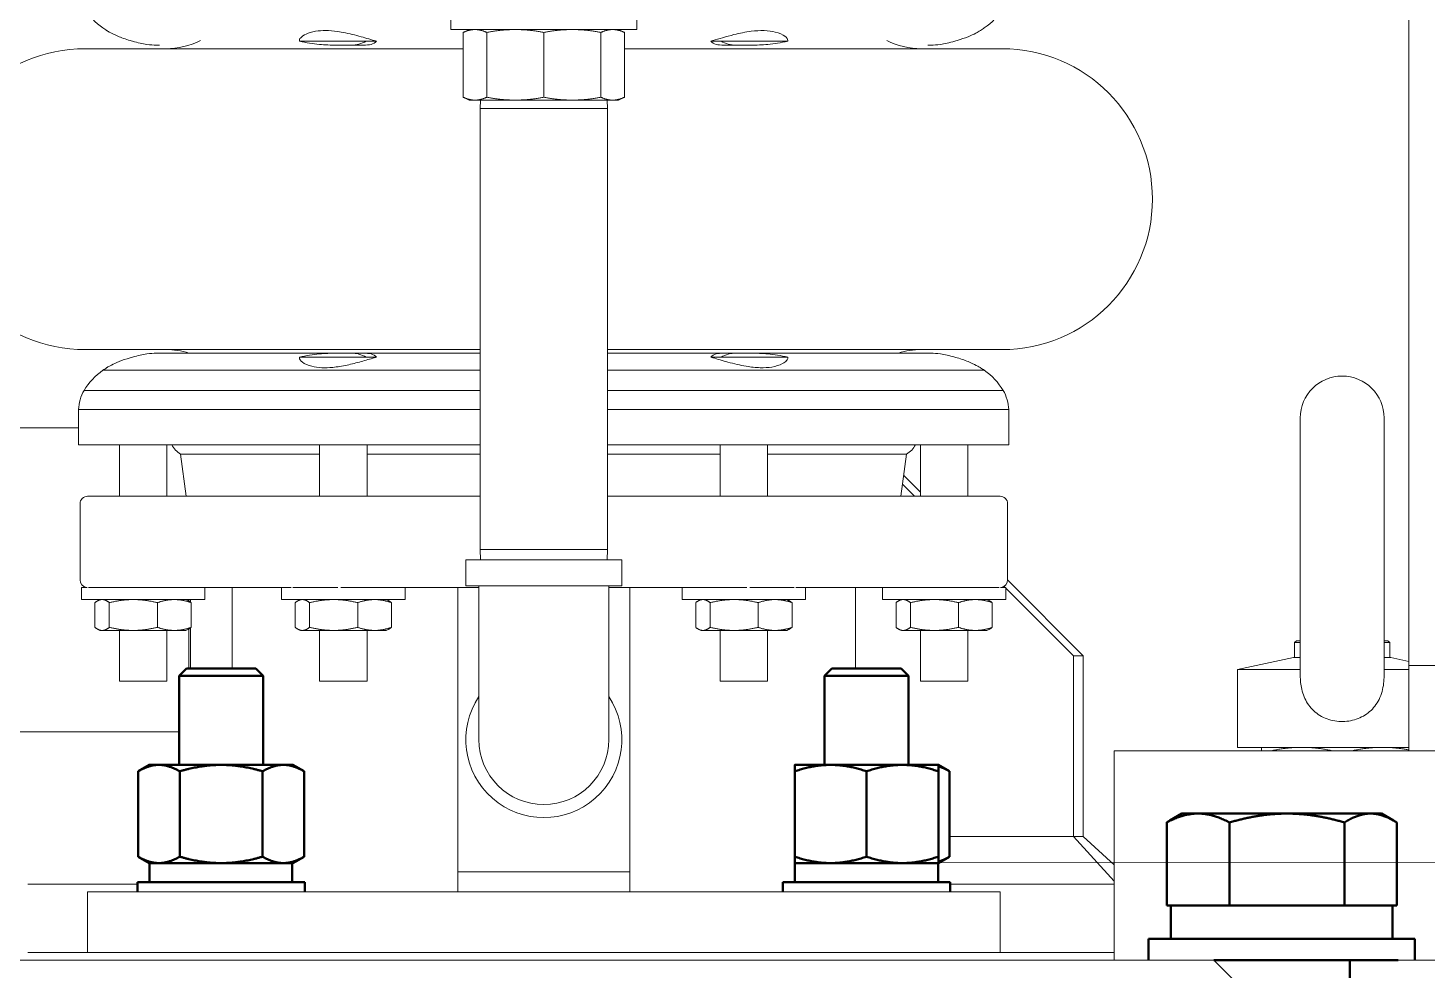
# Model space of a CAD drawing. Header units: inches. Extents: x 15 to 402, y 6 to 261.
# Drawn here: x 76.15 to 85.35, y 121.95 to 128.14 of the extents above; entities that cross this region are included whole.
import ezdxf

# ---------------------------------------------------------------- set-up
doc = ezdxf.new("R2010")
doc.units = ezdxf.units.IN
doc.header["$LTSCALE"] = 12
doc.header["$MEASUREMENT"] = 0
doc.layers.add('Visible (ANSI)', color=7, linetype='Continuous', lineweight=50)

msp = doc.modelspace()

# ---------------------------------------------------------------- linework, layer by layer
at = {"layer": 'Visible (ANSI)', "linetype": 'Continuous', "lineweight": 18}
for p, q in [((85.226322, 123.951622), (85.226322, 128.561622)), ((78.926322, 128.132232), (78.926322, 128.338454)), ((80.151322, 128.132232), (80.151322, 128.338454)), ((80.151322, 128.132232), (78.926322, 128.132232)), ((79.048822, 128.132232), (79.008449, 128.113406)), ((79.008449, 127.687058), (79.008449, 128.113406)), ((79.163792, 127.687058), (79.163792, 128.113406)), ((79.538822, 127.687058), (79.538822, 128.113406)), ((79.913851, 127.687058), (79.913851, 128.113406)), ((80.028822, 128.132232), (80.069194, 128.113406)), ((80.069194, 127.687058), (80.069194, 128.113406)), ((79.008449, 128.006195), (76.522701, 128.006195)), ((77.93248, 128.055916), (78.370645, 128.055916)), ((78.370645, 128.055916), (78.438397, 128.055916)), ((82.552125, 128.006195), (80.069194, 128.006195)), ((80.636429, 128.055916), (80.704181, 128.055916)), ((80.704181, 128.055916), (81.142347, 128.055916)), ((79.048822, 127.668232), (79.008449, 127.687058)), ((79.048822, 127.668232), (79.086121, 127.668232)), ((79.086121, 127.668232), (79.351307, 127.668232)), ((79.121861, 127.668232), (79.12017, 127.614122)), ((79.12017, 127.614122), (79.957473, 127.614122)), ((79.12017, 127.614122), (79.12017, 124.713335)), ((79.351307, 127.668232), (79.726336, 127.668232)), ((79.726336, 127.668232), (79.991523, 127.668232)), ((79.955782, 127.668232), (79.957473, 127.614122)), ((79.957473, 127.614122), (79.957473, 124.713335)), ((79.991523, 127.668232), (80.028822, 127.668232)), ((80.028822, 127.668232), (80.069194, 127.687058)), ((79.12017, 126.028169), (76.522701, 126.028169)), ((79.12017, 126.005189), (77.010805, 126.005189)), ((77.93248, 125.978449), (78.370645, 125.978449)), ((78.370645, 125.978449), (78.438397, 125.978449)), ((82.552125, 126.028169), (79.957473, 126.028169)), ((82.064022, 126.005189), (79.957473, 126.005189)), ((80.636429, 125.978449), (80.704181, 125.978449)), ((80.704181, 125.978449), (81.142347, 125.978449)), ((79.12017, 125.89184), (76.639432, 125.89184)), ((82.435394, 125.89184), (79.957473, 125.89184)), ((79.12017, 125.759762), (76.515169, 125.759762)), ((82.559658, 125.759762), (79.957473, 125.759762)), ((79.12017, 125.633387), (76.478505, 125.633387)), ((76.478505, 125.402689), (76.478505, 125.633387)), ((82.596322, 125.633387), (79.957473, 125.633387)), ((82.596322, 125.402689), (82.596322, 125.633387)), ((74.564412, 125.514122), (76.478505, 125.514122)), ((84.513231, 125.578476), (84.513231, 123.884765)), ((85.064412, 123.884765), (85.064412, 125.578476)), ((79.12017, 125.402689), (76.478505, 125.402689)), ((76.747255, 125.402689), (76.747255, 125.064122)), ((77.059755, 125.402689), (77.059755, 125.064122)), ((78.064209, 125.402689), (78.064209, 125.064122)), ((78.376709, 125.402689), (78.376709, 125.064122)), ((82.596322, 125.402689), (79.957473, 125.402689)), ((80.698117, 125.402689), (80.698117, 125.064122)), ((81.010617, 125.402689), (81.010617, 125.064122)), ((82.015072, 125.402689), (82.015072, 125.064122)), ((82.327572, 125.402689), (82.327572, 125.064122)), ((78.064209, 125.340861), (77.150462, 125.340861)), ((77.187516, 125.064122), (77.150462, 125.340861)), ((79.12017, 125.340861), (78.376709, 125.340861)), ((80.698117, 125.340861), (79.957473, 125.340861)), ((81.924364, 125.340861), (81.010617, 125.340861)), ((81.887311, 125.064122), (81.924364, 125.340861)), ((81.897785, 125.14235), (81.97572, 125.064122)), ((82.015072, 125.089709), (81.905467, 125.199725)), ((76.538822, 125.064122), (79.12017, 125.064122)), ((79.957473, 125.064122), (82.538822, 125.064122)), ((76.488822, 125.014122), (76.488822, 124.514122)), ((82.588822, 125.014122), (82.588822, 124.514122)), ((79.12017, 124.713335), (79.957473, 124.713335)), ((79.122298, 124.645224), (79.12017, 124.713335)), ((79.955345, 124.645224), (79.957473, 124.713335)), ((80.05142, 124.645224), (79.026223, 124.645224)), ((79.026223, 124.474358), (79.026223, 124.645224)), ((80.05142, 124.474358), (80.05142, 124.645224)), ((83.086631, 124.014122), (82.588821, 124.513804)), ((76.497505, 124.464689), (76.536301, 124.464689)), ((76.497505, 124.384689), (76.497505, 124.464689)), ((77.87715, 124.464122), (76.544863, 124.464122)), ((77.309505, 124.384689), (77.309505, 124.464122)), ((77.488822, 124.464122), (77.488822, 123.930657)), ((77.814459, 124.384689), (77.814459, 124.464122)), ((77.887836, 124.464689), (78.184781, 124.464689)), ((79.111656, 124.464122), (78.204038, 124.464122)), ((78.626459, 124.384689), (78.626459, 124.464122)), ((78.973822, 124.464122), (78.973822, 122.594122)), ((80.05142, 124.474358), (79.026223, 124.474358)), ((79.111656, 124.054673), (79.111656, 124.474358)), ((79.965987, 124.054673), (79.965987, 124.474358)), ((80.873881, 124.464122), (79.965987, 124.464122)), ((80.103822, 124.464122), (80.103822, 122.594122)), ((80.448367, 124.384689), (80.448367, 124.464122)), ((80.893494, 124.464689), (81.184555, 124.464689)), ((82.533165, 124.464122), (81.195607, 124.464122)), ((81.260367, 124.384689), (81.260367, 124.464122)), ((81.588822, 124.464122), (81.588822, 123.930657)), ((81.765322, 124.384689), (81.765322, 124.464122)), ((82.541736, 124.464689), (82.577322, 124.464689)), ((82.565678, 124.471947), (82.572908, 124.464689)), ((82.577322, 124.384689), (82.577322, 124.464689)), ((82.577322, 124.460259), (83.021788, 124.014122)), ((76.497505, 124.384689), (77.309505, 124.384689)), ((76.586969, 124.201996), (76.586969, 124.364382)), ((76.622005, 124.384689), (76.609364, 124.378795)), ((76.681235, 124.201996), (76.681235, 124.364382)), ((76.997771, 124.201996), (76.997771, 124.364382)), ((77.185005, 124.384689), (77.197646, 124.378795)), ((77.203929, 124.384689), (77.203929, 124.375531)), ((77.215651, 124.367785), (77.215651, 124.384689)), ((77.22004, 124.201996), (77.22004, 124.364382)), ((77.814459, 124.384689), (78.626459, 124.384689)), ((77.903923, 124.201996), (77.903923, 124.364382)), ((77.938959, 124.384689), (77.926318, 124.378795)), ((77.99819, 124.201996), (77.99819, 124.364382)), ((78.314725, 124.201996), (78.314725, 124.364382)), ((78.501959, 124.384689), (78.5146, 124.378795)), ((78.536994, 124.201996), (78.536994, 124.364382)), ((80.448367, 124.384689), (81.260367, 124.384689)), ((80.537832, 124.201996), (80.537832, 124.364382)), ((80.572867, 124.384689), (80.560226, 124.378795)), ((80.632098, 124.201996), (80.632098, 124.364382)), ((80.948634, 124.201996), (80.948634, 124.364382)), ((81.135867, 124.384689), (81.148508, 124.378795)), ((81.170903, 124.201996), (81.170903, 124.364382)), ((81.765322, 124.384689), (82.577322, 124.384689)), ((81.854786, 124.201996), (81.854786, 124.364382)), ((81.889822, 124.384689), (81.877181, 124.378795)), ((81.949052, 124.201996), (81.949052, 124.364382)), ((82.265588, 124.201996), (82.265588, 124.364382)), ((82.452822, 124.384689), (82.465462, 124.378795)), ((82.487857, 124.201996), (82.487857, 124.364382)), ((76.622005, 124.181689), (76.609364, 124.187584)), ((76.622005, 124.181689), (76.634102, 124.181689)), ((76.634102, 124.181689), (76.839503, 124.181689)), ((76.747255, 124.181689), (76.747255, 123.847689)), ((76.839503, 124.181689), (77.108906, 124.181689)), ((77.059755, 124.181689), (77.059755, 123.847689)), ((77.108906, 124.181689), (77.185005, 124.181689)), ((77.185005, 124.181689), (77.197646, 124.187584)), ((77.203929, 124.190847), (77.203929, 123.930657)), ((77.215651, 123.930657), (77.215651, 124.198594)), ((77.938959, 124.181689), (77.926318, 124.187584)), ((77.938959, 124.181689), (77.951057, 124.181689)), ((77.951057, 124.181689), (78.156457, 124.181689)), ((78.064209, 124.181689), (78.064209, 123.847689)), ((78.156457, 124.181689), (78.42586, 124.181689)), ((78.376709, 124.181689), (78.376709, 123.847689)), ((78.42586, 124.181689), (78.501959, 124.181689)), ((78.501959, 124.181689), (78.5146, 124.187584)), ((80.572867, 124.181689), (80.560226, 124.187584)), ((80.572867, 124.181689), (80.584965, 124.181689)), ((80.584965, 124.181689), (80.790366, 124.181689)), ((80.698117, 124.181689), (80.698117, 123.847689)), ((80.790366, 124.181689), (81.059768, 124.181689)), ((81.010617, 124.181689), (81.010617, 123.847689)), ((81.059768, 124.181689), (81.135867, 124.181689)), ((81.135867, 124.181689), (81.148508, 124.187584)), ((81.889822, 124.181689), (81.877181, 124.187584)), ((81.889822, 124.181689), (81.901919, 124.181689)), ((81.901919, 124.181689), (82.10732, 124.181689)), ((82.015072, 124.181689), (82.015072, 123.847689)), ((82.10732, 124.181689), (82.376722, 124.181689)), ((82.327572, 124.181689), (82.327572, 123.847689)), ((82.376722, 124.181689), (82.452822, 124.181689)), ((82.452822, 124.181689), (82.465462, 124.187584)), ((84.488822, 124.114122), (84.476322, 124.101622)), ((84.488822, 124.114122), (84.513231, 124.114122)), ((85.064412, 124.114122), (85.088822, 124.114122)), ((85.088822, 124.114122), (85.101322, 124.101622)), ((79.111656, 124.054673), (79.111656, 123.464122)), ((79.965987, 123.464122), (79.965987, 124.054673)), ((84.513231, 124.101622), (84.476322, 124.101622)), ((84.476322, 124.003475), (84.476322, 124.101622)), ((85.101322, 124.101622), (85.064412, 124.101622)), ((85.101322, 124.003475), (85.101322, 124.101622)), ((83.021788, 124.014122), (83.086631, 124.014122)), ((83.021788, 122.826622), (83.021788, 124.014122)), ((83.086631, 124.014122), (83.086631, 122.826622)), ((84.469356, 124.003475), (84.099845, 123.924933)), ((84.513231, 124.003475), (84.469356, 124.003475)), ((85.108287, 124.003475), (85.064412, 124.003475)), ((85.108287, 124.003475), (85.226322, 123.978386)), ((85.226322, 123.951622), (94.851322, 123.951622)), ((85.226322, 123.951622), (85.226322, 123.389122)), ((85.226322, 123.951622), (94.851322, 123.951622)), ((76.747255, 123.847689), (77.059755, 123.847689)), ((78.064209, 123.847689), (78.376709, 123.847689)), ((80.698117, 123.847689), (81.010617, 123.847689)), ((82.015072, 123.847689), (82.327572, 123.847689)), ((84.513231, 123.924933), (84.099845, 123.924933)), ((84.099845, 123.413122), (84.099845, 123.924933)), ((85.226322, 123.924933), (85.064412, 123.924933)), ((77.141231, 123.514122), (74.977798, 123.514122)), ((83.288822, 123.389122), (96.788822, 123.389122)), ((83.288822, 123.389122), (83.288822, 122.014122)), ((85.226322, 123.413122), (84.099845, 123.413122)), ((82.206349, 122.826622), (83.021788, 122.826622)), ((83.021788, 122.826622), (83.086631, 122.826622)), ((83.288822, 122.533113), (83.021788, 122.826622)), ((83.288822, 122.639878), (83.086631, 122.826622)), ((78.973822, 122.594122), (78.973822, 122.464122)), ((80.103822, 122.594122), (78.973822, 122.594122)), ((80.103822, 122.594122), (80.103822, 122.464122)), ((76.14648, 122.514122), (76.86564, 122.514122)), ((76.538822, 122.464122), (76.538822, 122.064122)), ((76.538822, 122.464122), (77.538822, 122.464122)), ((77.538822, 122.464122), (81.538822, 122.464122)), ((80.103822, 122.464122), (78.973822, 122.464122)), ((81.538822, 122.464122), (82.538822, 122.464122)), ((83.288822, 122.514122), (82.212003, 122.514122)), ((82.538822, 122.064122), (82.538822, 122.464122)), ((75.512776, 122.014122), (76.532847, 122.014122)), ((76.14648, 122.064122), (76.590496, 122.064122)), ((76.79686, 122.014122), (76.532847, 122.014122)), ((77.221522, 122.064122), (76.590496, 122.064122)), ((77.481115, 122.014122), (76.79686, 122.014122)), ((77.221522, 122.064122), (81.856121, 122.064122)), ((77.481115, 122.014122), (81.596528, 122.014122)), ((82.280783, 122.014122), (81.596528, 122.014122)), ((82.487147, 122.064122), (81.856121, 122.064122)), ((82.544796, 122.014122), (82.280783, 122.014122)), ((82.487147, 122.064122), (83.288822, 122.064122)), ((82.544796, 122.014122), (83.564867, 122.014122)), ((83.288822, 122.064122), (83.288822, 122.014122)), ((83.564867, 122.014122), (83.85049, 122.014122)), ((83.85049, 122.014122), (83.943943, 122.014122)), ((83.943943, 122.014122), (84.073943, 121.884122)), ((85.15692, 122.014122), (85.156847, 122.014122)), ((85.15692, 122.014122), (85.308354, 122.014122)), ((85.308354, 122.014122), (85.586982, 122.014122))]:
    msp.add_line(p, q, dxfattribs=at)
at = {"layer": 'Visible (ANSI)'}
for p, q in [((77.189574, 123.930657), (77.141231, 123.882354)), ((77.189574, 123.930657), (77.64407, 123.930657)), ((77.64407, 123.930657), (77.692412, 123.882354)), ((81.433574, 123.930657), (81.385231, 123.882354)), ((81.433574, 123.930657), (81.88807, 123.930657)), ((81.88807, 123.930657), (81.936412, 123.882354)), ((77.692412, 123.882354), (77.141231, 123.882354)), ((77.141231, 123.297783), (77.141231, 123.882354)), ((77.692412, 123.297783), (77.692412, 123.882354)), ((81.936412, 123.882354), (81.385231, 123.882354)), ((81.385231, 123.297783), (81.385231, 123.882354)), ((81.936412, 123.297783), (81.936412, 123.882354)), ((76.944381, 123.297783), (76.871294, 123.255587)), ((77.007676, 123.297783), (76.944381, 123.297783)), ((77.416822, 123.297783), (77.007676, 123.297783)), ((77.825967, 123.297783), (77.416822, 123.297783)), ((77.889262, 123.297783), (77.825967, 123.297783)), ((77.889262, 123.297783), (77.962349, 123.255587)), ((81.424601, 123.297783), (81.188381, 123.297783)), ((81.897042, 123.297783), (81.424601, 123.297783)), ((82.133262, 123.297783), (81.897042, 123.297783)), ((82.133262, 123.297783), (82.206349, 123.255587)), ((76.871294, 123.255587), (76.871294, 122.694311)), ((77.144058, 123.255587), (77.144058, 122.694311)), ((77.689585, 123.255587), (77.689585, 122.694311)), ((77.962349, 123.255587), (77.962349, 122.694311)), ((81.188381, 123.255587), (81.188381, 122.694311)), ((81.660822, 123.255587), (81.660822, 122.694311)), ((82.133262, 123.255587), (82.133262, 122.694311)), ((82.206349, 123.255587), (82.206349, 122.694311)), ((83.634734, 122.373751), (83.634734, 122.919159)), ((83.735152, 122.977751), (83.655168, 122.931572)), ((83.841234, 122.977751), (83.735152, 122.977751)), ((84.425943, 122.977751), (83.841234, 122.977751)), ((84.047735, 122.373751), (84.047735, 122.919159)), ((84.975861, 122.977751), (84.425943, 122.977751)), ((84.804152, 122.373751), (84.804152, 122.919159)), ((85.047152, 122.977751), (84.975861, 122.977751)), ((85.047152, 122.977751), (85.127135, 122.931572)), ((85.147569, 122.373751), (85.147569, 122.919159)), ((76.944381, 122.652114), (76.871294, 122.694311)), ((76.944381, 122.652114), (77.007676, 122.652114)), ((76.94547, 122.652114), (76.94547, 122.527114)), ((77.007676, 122.652114), (77.416822, 122.652114)), ((77.416822, 122.652114), (77.825967, 122.652114)), ((77.825967, 122.652114), (77.889262, 122.652114)), ((77.883271, 122.652114), (77.883271, 122.527114)), ((77.889262, 122.652114), (77.962349, 122.694311)), ((81.188381, 122.652114), (81.424601, 122.652114)), ((81.18947, 122.652114), (81.18947, 122.527114)), ((81.424601, 122.652114), (81.897042, 122.652114)), ((81.897042, 122.652114), (82.133262, 122.652114)), ((82.132173, 122.652114), (82.132173, 122.527114)), ((82.133262, 122.652114), (82.206349, 122.694311)), ((76.86564, 122.527114), (77.968003, 122.527114)), ((76.86564, 122.464122), (76.86564, 122.527114)), ((77.968003, 122.464122), (77.968003, 122.527114)), ((81.10964, 122.527114), (82.212003, 122.527114)), ((81.10964, 122.464122), (81.10964, 122.527114)), ((82.212003, 122.464122), (82.212003, 122.527114)), ((83.841234, 122.373751), (83.634734, 122.373751)), ((83.661652, 122.373747), (85.120652, 122.373747)), ((83.661652, 122.373747), (83.661652, 122.154747)), ((83.735152, 122.373751), (83.735152, 122.373747)), ((84.047735, 122.373751), (83.841234, 122.373751)), ((84.425943, 122.373751), (84.047735, 122.373751)), ((84.804152, 122.373751), (84.425943, 122.373751)), ((84.975861, 122.373751), (84.804152, 122.373751)), ((85.147569, 122.373751), (84.975861, 122.373751)), ((85.047152, 122.373751), (85.047152, 122.373747)), ((85.120652, 122.373747), (85.120652, 122.154747)), ((85.266152, 122.154747), (83.516152, 122.154747)), ((83.516152, 122.154747), (83.516152, 122.014122)), ((85.266152, 122.154747), (85.266152, 122.014122)), ((83.943943, 122.014122), (85.156847, 122.014122)), ((84.838652, 122.014122), (84.838652, 119.514122))]:
    msp.add_line(p, q, dxfattribs=at)
at = {"layer": 'Visible (ANSI)', "linetype": 'Continuous', "lineweight": 18}
for centre, radius, start, end in [((76.893391, 128.505953), 0.443368, 211.4531967, 235.0546592), ((82.181435, 128.505953), 0.443368, 304.9453408, 328.5468033), ((76.962329, 128.58073), 0.544322, 233.6149039, 236.7306754), ((82.112497, 128.58073), 0.544322, 303.2693246, 306.3850961), ((76.522701, 127.017182), 0.989013, 90, 270), ((77.053929, 128.509308), 0.503113, 270, 296.7700153), ((82.020898, 128.509308), 0.503113, 243.2299847, 270), ((82.552125, 127.017182), 0.989013, 270, 90), ((77.053929, 125.525056), 0.503113, 72.6161322, 90), ((82.020898, 125.525056), 0.503113, 90, 107.3838678), ((76.893391, 125.528411), 0.443368, 124.9453408, 148.5468033), ((76.962329, 125.453634), 0.544322, 123.2693246, 126.3850961), ((82.112497, 125.453634), 0.544322, 53.6149039, 56.7306754), ((82.181435, 125.528411), 0.443368, 31.4531967, 55.0546592), ((84.788822, 125.578476), 0.275591, 0, 180), ((76.767018, 125.618189), 0.288913, 150.6582796, 176.9846737), ((82.307809, 125.618189), 0.288913, 3.0153263, 29.3417204), ((77.217173, 125.461094), 0.1375, 205.1354813, 240.9760883), ((81.857653, 125.461094), 0.1375, 299.0239117, 334.8645187), ((76.538822, 125.014122), 0.05, 90, 180), ((82.538822, 125.014122), 0.05, 0, 90), ((76.538822, 124.514122), 0.05, 180, 261.3597917), ((82.538822, 124.514122), 0.05, 278.6402083, 0), ((79.538822, 123.464122), 0.512598, 146.4426902, 33.5573098), ((79.538822, 123.464122), 0.427165, 180, 0)]:
    msp.add_arc(centre, radius, start, end, dxfattribs=at)
for centre, major_axis, start_param, end_param in [((78.274109, 128.739553), (0, -0.710378), 0, 0.27525005), ((80.800717, 128.739553), (0, -0.710378), 6.00793526, 6.28318531), ((78.274109, 125.294812), (0, 0.710378), 6.00793526, 6.28318531), ((80.800717, 125.294812), (0, 0.710378), 0, 0.27525005)]:
    msp.add_ellipse(centre, major_axis=major_axis, ratio=0.5, start_param=start_param, end_param=end_param, dxfattribs=at)
for points, knots in [([(76.663726, 128.125619), (76.663727, 128.12562), (76.66401, 128.12546), (76.666602, 128.123977), (76.672211, 128.120745), (76.693723, 128.109198), (76.712628, 128.099482), (76.759635, 128.079365), (76.786933, 128.069067), (76.818241, 128.060118)], [-0.876128166, -0.876128166, -0.876128166, -0.876128166, -0.813659189, -0.813659189, -0.590671631, -0.590671631, -0.282031987, -0.282031987, -0.000296534, -0.000296534, -0.000296534, -0.000296534]), ([(77.931699, 128.060118), (77.931276, 128.06789), (77.936598, 128.076681), (77.956246, 128.093495), (77.970516, 128.101561), (78.007013, 128.115057), (78.029446, 128.120359), (78.075801, 128.125517), (78.09837, 128.126187), (78.148838, 128.123977), (78.176608, 128.120745), (78.244362, 128.109198), (78.284539, 128.099482), (78.358716, 128.079365), (78.393134, 128.069067), (78.423955, 128.060118)], [-1.7515344, -1.7515344, -1.7515344, -1.7515344, -1.5072642, -1.5072642, -1.26561295, -1.26561295, -1.01603872, -1.01603872, -0.81365919, -0.81365919, -0.59067163, -0.59067163, -0.28203199, -0.28203199, -0.00029653, -0.00029653, -0.00029653, -0.00029653]), ([(80.650871, 128.060118), (80.670913, 128.065937), (80.69248, 128.072327), (80.738895, 128.085606), (80.763951, 128.092514), (80.827139, 128.108181), (80.865664, 128.116127), (80.932334, 128.124555), (80.96062, 128.126186), (81.014636, 128.124669), (81.039588, 128.121295), (81.088423, 128.109112), (81.109949, 128.099198), (81.136723, 128.079032), (81.143606, 128.068921), (81.143127, 128.060118)], [-1.75195725, -1.75195725, -1.75195725, -1.75195725, -1.56915247, -1.56915247, -1.37150647, -1.37150647, -1.07477569, -1.07477569, -0.83872132, -0.83872132, -0.59091997, -0.59091997, -0.27746385, -0.27746385, -0.00029653, -0.00029653, -0.00029653, -0.00029653]), ([(82.256585, 128.060118), (82.283777, 128.06789), (82.307942, 128.076681), (82.348824, 128.093495), (82.365728, 128.101561), (82.39236, 128.115057), (82.401816, 128.120359), (82.409684, 128.124804), (82.411101, 128.125617), (82.4111, 128.125619)], [-1.7515344, -1.7515344, -1.7515344, -1.7515344, -1.507264199, -1.507264199, -1.265612948, -1.265612948, -1.016038721, -1.016038721, -0.876128166, -0.876128166, -0.876128166, -0.876128166]), ([(76.833464, 128.055916), (76.868971, 128.044999), (76.90097, 128.038696), (76.951497, 128.031635), (76.972963, 128.030178), (76.995124, 128.02934), (77.000762, 128.029247), (77.007657, 128.029176), (77.009598, 128.029176), (77.010604, 128.029175), (77.010734, 128.029175), (77.010797, 128.029175), (77.010805, 128.029175), (77.010805, 128.029175)], [0, 0, 0, 0, 0.36984756, 0.36984756, 0.69815251, 0.69815251, 0.84875858, 0.84875858, 0.96405871, 0.96405871, 0.99456845, 0.99456845, 1.00369322, 1.00369322, 1.00369322, 1.00369322]), ([(78.274109, 128.029175), (78.273206, 128.029175), (78.272301, 128.029175), (78.268348, 128.029175), (78.265268, 128.029175), (78.250368, 128.029176), (78.23816, 128.029176), (78.209099, 128.029247), (78.192213, 128.02934), (78.137848, 128.030178), (78.099614, 128.031635), (78.020947, 128.038696), (77.977286, 128.044999), (77.93248, 128.055916)], [-0.007943425, -0.007943425, -0.007943425, -0.007943425, 0, 0, 0.026559784, 0.026559784, 0.126932525, 0.126932525, 0.258040313, 0.258040313, 0.543841107, 0.543841107, 0.865806176, 0.865806176, 0.865806176, 0.865806176]), ([(78.438397, 128.055916), (78.429097, 128.044999), (78.417436, 128.038696), (78.389296, 128.031635), (78.372529, 128.030178), (78.340324, 128.02934), (78.329076, 128.029247), (78.30691, 128.029176), (78.296643, 128.029176), (78.282749, 128.029175), (78.279799, 128.029175), (78.27591, 128.029175), (78.275012, 128.029175), (78.274109, 128.029175)], [0, 0, 0, 0, 0.36984757, 0.36984757, 0.69815251, 0.69815251, 0.84875859, 0.84875859, 0.96405871, 0.96405871, 0.99456845, 0.99456845, 1.00369322, 1.00369322, 1.00369322, 1.00369322]), ([(80.800717, 128.029175), (80.799815, 128.029175), (80.798916, 128.029175), (80.795027, 128.029175), (80.792077, 128.029175), (80.778183, 128.029176), (80.767916, 128.029176), (80.745751, 128.029247), (80.734502, 128.02934), (80.702297, 128.030178), (80.68553, 128.031635), (80.65739, 128.038696), (80.645729, 128.044999), (80.636429, 128.055916)], [-0.007943425, -0.007943425, -0.007943425, -0.007943425, 0, 0, 0.026559784, 0.026559784, 0.126932525, 0.126932525, 0.258040314, 0.258040314, 0.543841108, 0.543841108, 0.865806178, 0.865806178, 0.865806178, 0.865806178]), ([(81.142347, 128.055916), (81.09754, 128.044999), (81.053879, 128.038696), (80.975212, 128.031635), (80.936979, 128.030178), (80.882613, 128.02934), (80.865727, 128.029247), (80.836666, 128.029176), (80.824458, 128.029176), (80.809558, 128.029175), (80.806478, 128.029175), (80.802525, 128.029175), (80.80162, 128.029175), (80.800717, 128.029175)], [0, 0, 0, 0, 0.36984756, 0.36984756, 0.69815251, 0.69815251, 0.84875858, 0.84875858, 0.96405871, 0.96405871, 0.99456845, 0.99456845, 1.00369322, 1.00369322, 1.00369322, 1.00369322]), ([(82.064022, 128.029175), (82.064022, 128.029175), (82.064029, 128.029175), (82.064092, 128.029175), (82.064222, 128.029175), (82.065228, 128.029176), (82.067169, 128.029176), (82.074065, 128.029247), (82.079702, 128.02934), (82.101863, 128.030178), (82.123329, 128.031635), (82.173856, 128.038696), (82.205855, 128.044999), (82.241363, 128.055916)], [-0.007943425, -0.007943425, -0.007943425, -0.007943425, 0, 0, 0.026559782, 0.026559782, 0.126932522, 0.126932522, 0.258040308, 0.258040308, 0.543841093, 0.543841093, 0.865806167, 0.865806167, 0.865806167, 0.865806167]), ([(76.818241, 125.974246), (76.791049, 125.966475), (76.766884, 125.957683), (76.726003, 125.940869), (76.709098, 125.932804), (76.682466, 125.919308), (76.673011, 125.914005), (76.665142, 125.909561), (76.663725, 125.908748), (76.663726, 125.908746)], [-1.751534401, -1.751534401, -1.751534401, -1.751534401, -1.507264199, -1.507264199, -1.265612948, -1.265612948, -1.016038721, -1.016038721, -0.876128166, -0.876128166, -0.876128166, -0.876128166]), ([(77.010805, 126.005189), (77.010805, 126.005189), (77.010797, 126.005189), (77.010734, 126.005189), (77.010604, 126.005189), (77.009598, 126.005189), (77.007657, 126.005189), (77.000762, 126.005118), (76.995124, 126.005025), (76.972963, 126.004187), (76.951497, 126.002729), (76.90097, 125.995669), (76.868971, 125.989366), (76.833464, 125.978449)], [-0.007942405, -0.007942405, -0.007942405, -0.007942405, 0, 0, 0.02655874, 0.02655874, 0.126925063, 0.126925063, 0.258024342, 0.258024342, 0.543806716, 0.543806716, 0.86575056, 0.86575056, 0.86575056, 0.86575056]), ([(78.423955, 125.974246), (78.397186, 125.966475), (78.3677, 125.957683), (78.30717, 125.940869), (78.275996, 125.932804), (78.212866, 125.919308), (78.180977, 125.914005), (78.125493, 125.908848), (78.101783, 125.908178), (78.055177, 125.910388), (78.033016, 125.913619), (77.986774, 125.925167), (77.965501, 125.934883), (77.938331, 125.955), (77.931212, 125.965298), (77.931699, 125.974246)], [-1.7515344, -1.7515344, -1.7515344, -1.7515344, -1.5072642, -1.5072642, -1.26561295, -1.26561295, -1.01603872, -1.01603872, -0.81365919, -0.81365919, -0.59067163, -0.59067163, -0.28203199, -0.28203199, -0.00029653, -0.00029653, -0.00029653, -0.00029653]), ([(77.93248, 125.978449), (77.977286, 125.989366), (78.020947, 125.995669), (78.099614, 126.002729), (78.137847, 126.004187), (78.192213, 126.005025), (78.209099, 126.005118), (78.23816, 126.005189), (78.250368, 126.005189), (78.265268, 126.005189), (78.268348, 126.005189), (78.272301, 126.005189), (78.273206, 126.005189), (78.274109, 126.005189)], [0, 0, 0, 0, 0.36984723, 0.36984723, 0.69815237, 0.69815237, 0.84875847, 0.84875847, 0.96405872, 0.96405872, 0.99456925, 0.99456925, 1.00369343, 1.00369343, 1.00369343, 1.00369343]), ([(78.274109, 126.005189), (78.275012, 126.005189), (78.27591, 126.005189), (78.279799, 126.005189), (78.282749, 126.005189), (78.296643, 126.005189), (78.30691, 126.005189), (78.329076, 126.005118), (78.340324, 126.005025), (78.372529, 126.004187), (78.389296, 126.002729), (78.417436, 125.995669), (78.429097, 125.989366), (78.438397, 125.978449)], [-0.007942405, -0.007942405, -0.007942405, -0.007942405, 0, 0, 0.026558741, 0.026558741, 0.126925064, 0.126925064, 0.258024343, 0.258024343, 0.54380672, 0.54380672, 0.865750561, 0.865750561, 0.865750561, 0.865750561]), ([(80.636429, 125.978449), (80.645729, 125.989366), (80.65739, 125.995669), (80.68553, 126.002729), (80.702297, 126.004187), (80.734502, 126.005025), (80.745751, 126.005118), (80.767916, 126.005189), (80.778183, 126.005189), (80.792077, 126.005189), (80.795027, 126.005189), (80.798916, 126.005189), (80.799815, 126.005189), (80.800717, 126.005189)], [0, 0, 0, 0, 0.36984723, 0.36984723, 0.69815237, 0.69815237, 0.84875847, 0.84875847, 0.96405872, 0.96405872, 0.99456925, 0.99456925, 1.00369343, 1.00369343, 1.00369343, 1.00369343]), ([(81.143127, 125.974246), (81.143444, 125.968428), (81.140536, 125.962037), (81.128859, 125.948759), (81.119617, 125.941851), (81.089835, 125.926184), (81.065901, 125.918238), (81.014397, 125.90981), (80.988875, 125.908179), (80.932214, 125.909696), (80.901464, 125.913069), (80.829935, 125.925253), (80.789116, 125.935167), (80.714996, 125.955333), (80.681193, 125.965443), (80.650871, 125.974246)], [-1.75195725, -1.75195725, -1.75195725, -1.75195725, -1.56915247, -1.56915247, -1.37150647, -1.37150647, -1.07477569, -1.07477569, -0.83872132, -0.83872132, -0.59091997, -0.59091997, -0.27746385, -0.27746385, -0.00029653, -0.00029653, -0.00029653, -0.00029653]), ([(80.800717, 126.005189), (80.80162, 126.005189), (80.802526, 126.005189), (80.806478, 126.005189), (80.809558, 126.005189), (80.824458, 126.005189), (80.836666, 126.005189), (80.865727, 126.005118), (80.882613, 126.005025), (80.936979, 126.004187), (80.975212, 126.002729), (81.053879, 125.995669), (81.09754, 125.989366), (81.142347, 125.978449)], [-0.007942405, -0.007942405, -0.007942405, -0.007942405, 0, 0, 0.02655874, 0.02655874, 0.126925064, 0.126925064, 0.258024344, 0.258024344, 0.54380672, 0.54380672, 0.865750566, 0.865750566, 0.865750566, 0.865750566]), ([(82.241363, 125.978449), (82.205855, 125.989366), (82.173856, 125.995669), (82.123329, 126.002729), (82.101863, 126.004187), (82.079702, 126.005025), (82.074065, 126.005118), (82.067169, 126.005189), (82.065228, 126.005189), (82.064222, 126.005189), (82.064092, 126.005189), (82.064029, 126.005189), (82.064022, 126.005189), (82.064022, 126.005189)], [0, 0, 0, 0, 0.36984723, 0.36984723, 0.69815237, 0.69815237, 0.84875846, 0.84875846, 0.96405872, 0.96405872, 0.99456924, 0.99456924, 1.00369343, 1.00369343, 1.00369343, 1.00369343]), ([(82.4111, 125.908746), (82.4111, 125.908744), (82.410816, 125.908905), (82.408225, 125.910388), (82.402616, 125.913619), (82.381104, 125.925167), (82.362199, 125.934883), (82.315192, 125.955), (82.287894, 125.965298), (82.256585, 125.974246)], [-0.876128166, -0.876128166, -0.876128166, -0.876128166, -0.813659189, -0.813659189, -0.590671631, -0.590671631, -0.282031987, -0.282031987, -0.000296534, -0.000296534, -0.000296534, -0.000296534]), ([(85.064421, 123.884765), (85.064432, 123.849692), (85.060613, 123.814799), (85.040669, 123.74248), (85.024095, 123.710497), (84.983174, 123.657533), (84.957584, 123.635454), (84.898543, 123.601936), (84.86579, 123.590921), (84.796894, 123.58075), (84.761331, 123.581903), (84.692799, 123.596739), (84.660479, 123.610286), (84.603916, 123.648678), (84.580332, 123.672735), (84.543245, 123.729676), (84.530567, 123.761265), (84.516063, 123.824353), (84.513218, 123.854514), (84.513225, 123.884765)], [0.10227365, 0.10227365, 0.10227365, 0.10227365, 0.37029726, 0.37029726, 0.67885151, 0.67885151, 0.99389788, 0.99389788, 1.30997279, 1.30997279, 1.63188012, 1.63188012, 1.95365916, 1.95365916, 2.26899107, 2.26899107, 2.58505597, 2.58505597, 2.86006216, 2.86006216, 2.86006216, 2.86006216])]:
    msp.add_open_spline(points, degree=3, knots=knots, dxfattribs=at)
for points, weights in [([(79.086121, 128.132232), (79.048822, 128.132232), (79.008449, 128.113406)], [1, 1.04927042368, 1.05740736242]), ([(79.163792, 128.113406), (79.12342, 128.132232), (79.086121, 128.132232)], [1.05740736242, 1.04927042368, 1]), ([(79.351307, 128.132232), (79.261259, 128.132232), (79.163792, 128.113406)], [1, 1.04927042368, 1.05740736242]), ([(79.538822, 128.113406), (79.441354, 128.132232), (79.351307, 128.132232)], [1.05740736242, 1.04927042368, 1]), ([(79.726336, 128.132232), (79.636289, 128.132232), (79.538822, 128.113406)], [1, 1.04927042368, 1.05740736242]), ([(79.913851, 128.113406), (79.816384, 128.132232), (79.726336, 128.132232)], [1.05740736242, 1.04927042368, 1]), ([(79.991523, 128.132232), (79.954223, 128.132232), (79.913851, 128.113406)], [1, 1.04927042368, 1.05740736242]), ([(80.069194, 128.113406), (80.028822, 128.132232), (79.991523, 128.132232)], [1.05740736242, 1.04927042368, 1]), ([(79.008449, 127.687058), (79.048822, 127.668232), (79.086121, 127.668232)], [1.05740736242, 1.04927042368, 1]), ([(79.086121, 127.668232), (79.12342, 127.668232), (79.163792, 127.687058)], [1, 1.04927042368, 1.05740736242]), ([(79.163792, 127.687058), (79.261259, 127.668232), (79.351307, 127.668232)], [1.05740736242, 1.04927042368, 1]), ([(79.351307, 127.668232), (79.441354, 127.668232), (79.538822, 127.687058)], [1, 1.04927042368, 1.05740736242]), ([(79.538822, 127.687058), (79.636289, 127.668232), (79.726336, 127.668232)], [1.05740736242, 1.04927042368, 1]), ([(79.726336, 127.668232), (79.816384, 127.668232), (79.913851, 127.687058)], [1, 1.04927042368, 1.05740736242]), ([(79.913851, 127.687058), (79.954223, 127.668232), (79.991523, 127.668232)], [1.05740736242, 1.04927042368, 1]), ([(79.991523, 127.668232), (80.028822, 127.668232), (80.069194, 127.687058)], [1, 1.04927042368, 1.05740736242]), ([(76.634102, 124.384689), (76.612228, 124.384689), (76.586969, 124.364382)], [1, 1.0379548493, 1]), ([(76.681235, 124.364382), (76.655977, 124.384689), (76.634102, 124.384689)], [1, 1.0379548493, 1]), ([(76.839503, 124.384689), (76.766051, 124.384689), (76.681235, 124.364382)], [1, 1.0379548493, 1]), ([(76.997771, 124.364382), (76.912956, 124.384689), (76.839503, 124.384689)], [1, 1.0379548493, 1]), ([(77.108906, 124.384689), (77.057328, 124.384689), (76.997771, 124.364382)], [1, 1.0379548493, 1]), ([(77.22004, 124.364382), (77.160483, 124.384689), (77.108906, 124.384689)], [1, 1.0379548493, 1]), ([(77.197646, 124.378795), (77.208284, 124.373834), (77.22004, 124.364382)], [1.01883167313, 1.01731429853, 1]), ([(77.951057, 124.384689), (77.929182, 124.384689), (77.903923, 124.364382)], [1, 1.0379548493, 1]), ([(77.99819, 124.364382), (77.972931, 124.384689), (77.951057, 124.384689)], [1, 1.0379548493, 1]), ([(78.156457, 124.384689), (78.083005, 124.384689), (77.99819, 124.364382)], [1, 1.0379548493, 1]), ([(78.314725, 124.364382), (78.22991, 124.384689), (78.156457, 124.384689)], [1, 1.0379548493, 1]), ([(78.42586, 124.384689), (78.374282, 124.384689), (78.314725, 124.364382)], [1, 1.0379548493, 1]), ([(78.536994, 124.364382), (78.477438, 124.384689), (78.42586, 124.384689)], [1, 1.0379548493, 1]), ([(78.5146, 124.378795), (78.525238, 124.373834), (78.536994, 124.364382)], [1.01883167313, 1.01731429853, 1]), ([(80.584965, 124.384689), (80.56309, 124.384689), (80.537832, 124.364382)], [1, 1.0379548493, 1]), ([(80.632098, 124.364382), (80.606839, 124.384689), (80.584965, 124.384689)], [1, 1.0379548493, 1]), ([(80.790366, 124.384689), (80.716913, 124.384689), (80.632098, 124.364382)], [1, 1.0379548493, 1]), ([(80.948634, 124.364382), (80.863818, 124.384689), (80.790366, 124.384689)], [1, 1.0379548493, 1]), ([(81.059768, 124.384689), (81.00819, 124.384689), (80.948634, 124.364382)], [1, 1.0379548493, 1]), ([(81.170903, 124.364382), (81.111346, 124.384689), (81.059768, 124.384689)], [1, 1.0379548493, 1]), ([(81.148508, 124.378795), (81.159147, 124.373834), (81.170903, 124.364382)], [1.01883167313, 1.01731429853, 1]), ([(81.901919, 124.384689), (81.880045, 124.384689), (81.854786, 124.364382)], [1, 1.0379548493, 1]), ([(81.949052, 124.364382), (81.923794, 124.384689), (81.901919, 124.384689)], [1, 1.0379548493, 1]), ([(82.10732, 124.384689), (82.033868, 124.384689), (81.949052, 124.364382)], [1, 1.0379548493, 1]), ([(82.265588, 124.364382), (82.180772, 124.384689), (82.10732, 124.384689)], [1, 1.0379548493, 1]), ([(82.376722, 124.384689), (82.325145, 124.384689), (82.265588, 124.364382)], [1, 1.0379548493, 1]), ([(82.487857, 124.364382), (82.4283, 124.384689), (82.376722, 124.384689)], [1, 1.0379548493, 1]), ([(82.465462, 124.378795), (82.476101, 124.373834), (82.487857, 124.364382)], [1.01883167313, 1.01731429853, 1]), ([(76.586969, 124.201996), (76.612228, 124.181689), (76.634102, 124.181689)], [1, 1.0379548493, 1]), ([(76.634102, 124.181689), (76.655977, 124.181689), (76.681235, 124.201996)], [1, 1.0379548493, 1]), ([(76.681235, 124.201996), (76.766051, 124.181689), (76.839503, 124.181689)], [1, 1.0379548493, 1]), ([(76.839503, 124.181689), (76.912956, 124.181689), (76.997771, 124.201996)], [1, 1.0379548493, 1]), ([(76.997771, 124.201996), (77.057328, 124.181689), (77.108906, 124.181689)], [1, 1.0379548493, 1]), ([(77.108906, 124.181689), (77.160483, 124.181689), (77.22004, 124.201996)], [1, 1.0379548493, 1]), ([(77.22004, 124.201996), (77.208284, 124.192545), (77.197646, 124.187584)], [1, 1.01731429853, 1.01883167313]), ([(77.903923, 124.201996), (77.929182, 124.181689), (77.951057, 124.181689)], [1, 1.0379548493, 1]), ([(77.951057, 124.181689), (77.972931, 124.181689), (77.99819, 124.201996)], [1, 1.0379548493, 1]), ([(77.99819, 124.201996), (78.083005, 124.181689), (78.156457, 124.181689)], [1, 1.0379548493, 1]), ([(78.156457, 124.181689), (78.22991, 124.181689), (78.314725, 124.201996)], [1, 1.0379548493, 1]), ([(78.314725, 124.201996), (78.374282, 124.181689), (78.42586, 124.181689)], [1, 1.0379548493, 1]), ([(78.42586, 124.181689), (78.477438, 124.181689), (78.536994, 124.201996)], [1, 1.0379548493, 1]), ([(78.536994, 124.201996), (78.525238, 124.192545), (78.5146, 124.187584)], [1, 1.01731429853, 1.01883167313]), ([(80.537832, 124.201996), (80.56309, 124.181689), (80.584965, 124.181689)], [1, 1.0379548493, 1]), ([(80.584965, 124.181689), (80.606839, 124.181689), (80.632098, 124.201996)], [1, 1.0379548493, 1]), ([(80.632098, 124.201996), (80.716913, 124.181689), (80.790366, 124.181689)], [1, 1.0379548493, 1]), ([(80.790366, 124.181689), (80.863818, 124.181689), (80.948634, 124.201996)], [1, 1.0379548493, 1]), ([(80.948634, 124.201996), (81.00819, 124.181689), (81.059768, 124.181689)], [1, 1.0379548493, 1]), ([(81.059768, 124.181689), (81.111346, 124.181689), (81.170903, 124.201996)], [1, 1.0379548493, 1]), ([(81.170903, 124.201996), (81.159147, 124.192545), (81.148508, 124.187584)], [1, 1.01731429853, 1.01883167313]), ([(81.854786, 124.201996), (81.880045, 124.181689), (81.901919, 124.181689)], [1, 1.0379548493, 1]), ([(81.901919, 124.181689), (81.923794, 124.181689), (81.949052, 124.201996)], [1, 1.0379548493, 1]), ([(81.949052, 124.201996), (82.033868, 124.181689), (82.10732, 124.181689)], [1, 1.0379548493, 1]), ([(82.10732, 124.181689), (82.180772, 124.181689), (82.265588, 124.201996)], [1, 1.0379548493, 1]), ([(82.265588, 124.201996), (82.325145, 124.181689), (82.376722, 124.181689)], [1, 1.0379548493, 1]), ([(82.376722, 124.181689), (82.4283, 124.181689), (82.487857, 124.201996)], [1, 1.0379548493, 1]), ([(82.487857, 124.201996), (82.476101, 124.192545), (82.465462, 124.187584)], [1, 1.01731429853, 1.01883167313]), ([(84.257822, 123.389122), (84.257822, 123.413122), (84.257822, 123.413122)], [1.01230842175, 1.03022733576, 1]), ([(84.523322, 123.413122), (84.424454, 123.413122), (84.316003, 123.389122)], [1, 1.03022733576, 1.01230842175]), ([(84.73064, 123.389122), (84.62219, 123.413122), (84.523322, 123.413122)], [1.01230842175, 1.03022733576, 1]), ([(85.054322, 123.413122), (84.955454, 123.413122), (84.847003, 123.389122)], [1, 1.03022733576, 1.01230842175]), ([(85.226322, 123.396369), (85.137507, 123.413122), (85.054322, 123.413122)], [1.01686336218, 1.02531141717, 1])]:
    msp.add_rational_spline(points, weights, degree=2, dxfattribs=at)
for points in [[(76.818241, 128.060118), (76.823224, 128.058694), (76.8283, 128.057291), (76.833464, 128.055916)], [(77.93248, 128.055916), (77.932035, 128.057291), (77.931776, 128.058694), (77.931699, 128.060118)], [(78.423955, 128.060118), (78.428861, 128.058694), (78.433679, 128.057291), (78.438397, 128.055916)], [(80.636429, 128.055916), (80.641147, 128.057291), (80.645965, 128.058694), (80.650871, 128.060118)], [(81.143127, 128.060118), (81.14305, 128.058694), (81.142792, 128.057291), (81.142347, 128.055916)], [(82.241363, 128.055916), (82.246526, 128.057291), (82.251602, 128.058694), (82.256585, 128.060118)], [(76.833464, 125.978449), (76.8283, 125.977074), (76.823224, 125.975671), (76.818241, 125.974246)], [(77.931699, 125.974246), (77.931776, 125.975671), (77.932035, 125.977074), (77.93248, 125.978449)], [(78.438397, 125.978449), (78.433679, 125.977074), (78.428861, 125.975671), (78.423955, 125.974246)], [(80.650871, 125.974246), (80.645965, 125.975671), (80.641147, 125.977074), (80.636429, 125.978449)], [(81.142347, 125.978449), (81.142792, 125.977074), (81.14305, 125.975671), (81.143127, 125.974246)], [(82.256585, 125.974246), (82.251602, 125.975671), (82.246526, 125.977074), (82.241363, 125.978449)]]:
    msp.add_open_spline(points, degree=3, dxfattribs=at)
at = {"layer": 'Visible (ANSI)'}
for points, weights in [([(77.007676, 123.297783), (76.944381, 123.297783), (76.871294, 123.255587)], [1, 1.0379548493, 1]), ([(77.144058, 123.255587), (77.070971, 123.297783), (77.007676, 123.297783)], [1, 1.0379548493, 1]), ([(77.416822, 123.297783), (77.290231, 123.297783), (77.144058, 123.255587)], [1, 1.0379548493, 1]), ([(77.689585, 123.255587), (77.543412, 123.297783), (77.416822, 123.297783)], [1, 1.0379548493, 1]), ([(77.825967, 123.297783), (77.762672, 123.297783), (77.689585, 123.255587)], [1, 1.0379548493, 1]), ([(77.962349, 123.255587), (77.889262, 123.297783), (77.825967, 123.297783)], [1, 1.0379548493, 1]), ([(81.188381, 123.255587), (81.188381, 123.297783), (81.188381, 123.297783)], [1, 1.0379548493, 1]), ([(81.424601, 123.297783), (81.314971, 123.297783), (81.188381, 123.255587)], [1, 1.0379548493, 1]), ([(81.660822, 123.255587), (81.534231, 123.297783), (81.424601, 123.297783)], [1, 1.0379548493, 1]), ([(81.897042, 123.297783), (81.787412, 123.297783), (81.660822, 123.255587)], [1, 1.0379548493, 1]), ([(82.133262, 123.255587), (82.006672, 123.297783), (81.897042, 123.297783)], [1, 1.0379548493, 1]), ([(82.133262, 123.297783), (82.133262, 123.297783), (82.133262, 123.255587)], [1, 1.0379548493, 1]), ([(82.206349, 123.255587), (82.167813, 123.277836), (82.133262, 123.288161)], [1, 1.01965956375, 1.01895290532]), ([(83.841234, 122.977751), (83.745397, 122.977751), (83.634734, 122.919159)], [1, 1.0379548493, 1]), ([(83.634734, 122.919159), (83.645098, 122.925759), (83.655168, 122.931572)], [1, 1.00413561179, 1.00736997985]), ([(84.047735, 122.919159), (83.937071, 122.977751), (83.841234, 122.977751)], [1, 1.0379548493, 1]), ([(84.425943, 122.977751), (84.250416, 122.977751), (84.047735, 122.919159)], [1, 1.0379548493, 1]), ([(84.804152, 122.919159), (84.601471, 122.977751), (84.425943, 122.977751)], [1, 1.0379548493, 1]), ([(84.975861, 122.977751), (84.89617, 122.977751), (84.804152, 122.919159)], [1, 1.0379548493, 1]), ([(85.147569, 122.919159), (85.055551, 122.977751), (84.975861, 122.977751)], [1, 1.0379548493, 1]), ([(76.871294, 122.694311), (76.944381, 122.652114), (77.007676, 122.652114)], [1, 1.0379548493, 1]), ([(77.007676, 122.652114), (77.070971, 122.652114), (77.144058, 122.694311)], [1, 1.0379548493, 1]), ([(77.144058, 122.694311), (77.290231, 122.652114), (77.416822, 122.652114)], [1, 1.0379548493, 1]), ([(77.416822, 122.652114), (77.543412, 122.652114), (77.689585, 122.694311)], [1, 1.0379548493, 1]), ([(77.689585, 122.694311), (77.762672, 122.652114), (77.825967, 122.652114)], [1, 1.0379548493, 1]), ([(77.825967, 122.652114), (77.889262, 122.652114), (77.962349, 122.694311)], [1, 1.0379548493, 1]), ([(81.188381, 122.652114), (81.188381, 122.652114), (81.188381, 122.694311)], [1, 1.0379548493, 1]), ([(81.188381, 122.694311), (81.314971, 122.652114), (81.424601, 122.652114)], [1, 1.0379548493, 1]), ([(81.424601, 122.652114), (81.534231, 122.652114), (81.660822, 122.694311)], [1, 1.0379548493, 1]), ([(81.660822, 122.694311), (81.787412, 122.652114), (81.897042, 122.652114)], [1, 1.0379548493, 1]), ([(81.897042, 122.652114), (82.006672, 122.652114), (82.133262, 122.694311)], [1, 1.0379548493, 1]), ([(82.133262, 122.661736), (82.167813, 122.672062), (82.206349, 122.694311)], [1.01895290532, 1.01965956375, 1]), ([(82.133262, 122.694311), (82.133262, 122.652114), (82.133262, 122.652114)], [1, 1.0379548493, 1])]:
    msp.add_rational_spline(points, weights, degree=2, dxfattribs=at)

doc.saveas('drawing.dxf')
